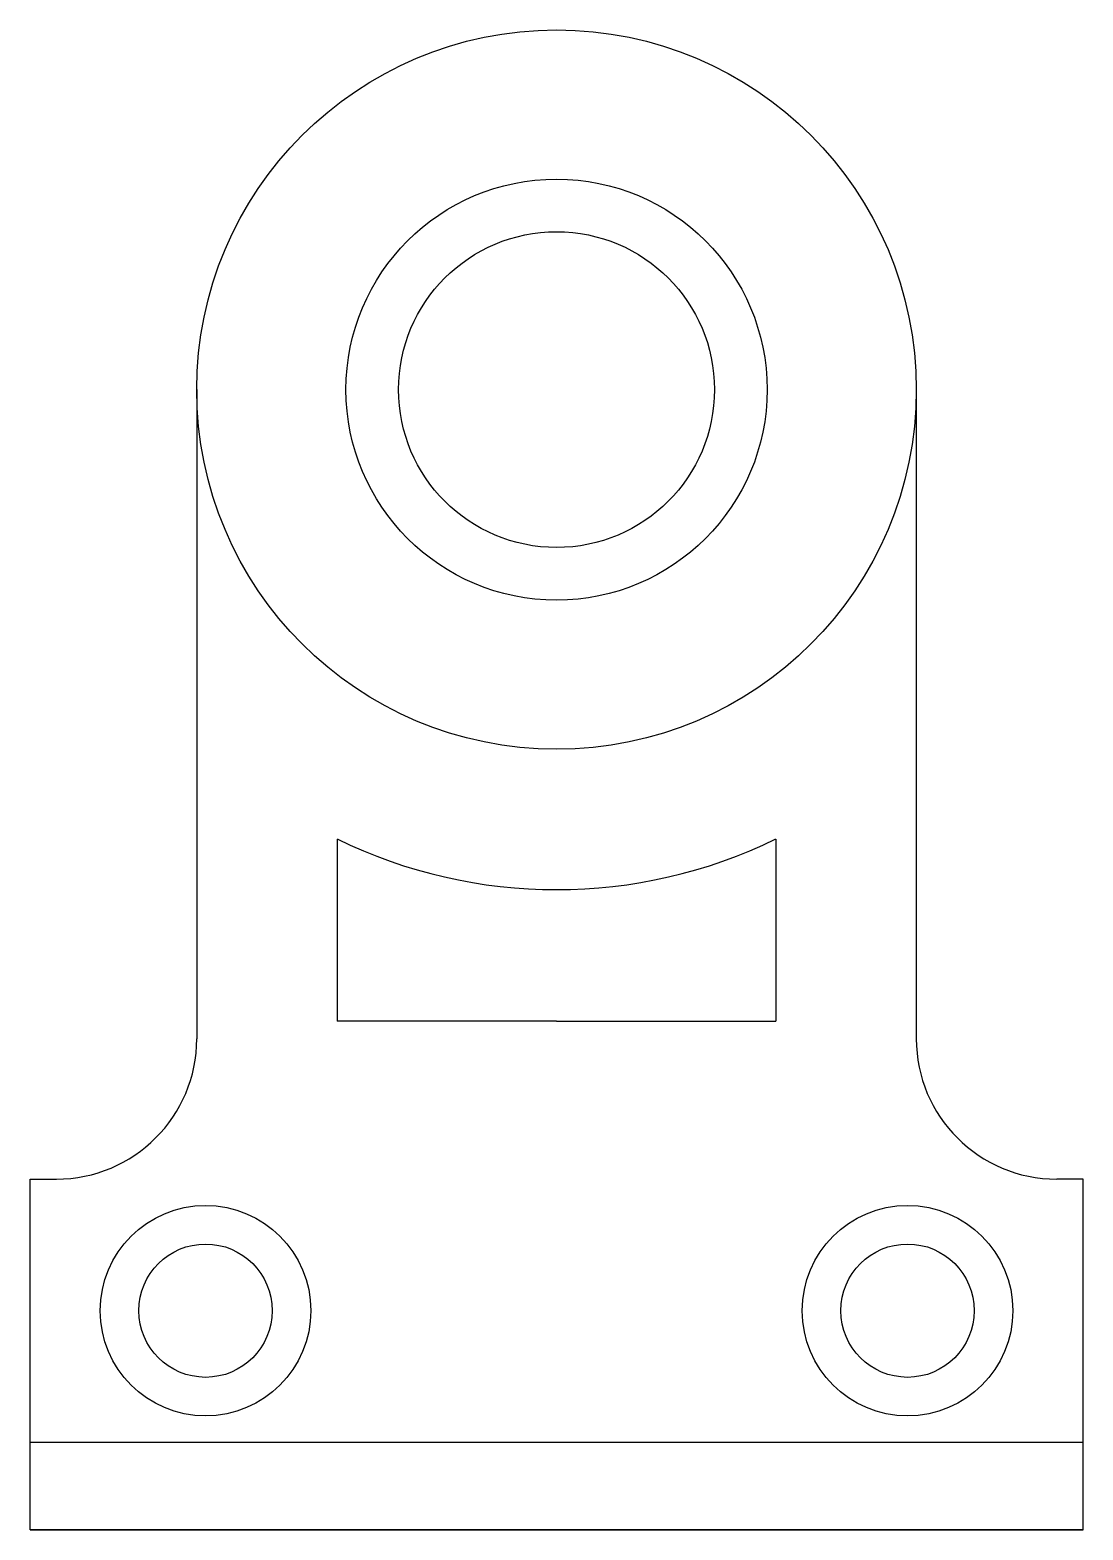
# Model space of a CAD drawing. Header units: millimetres. Extents: x 109.3 to 121.3, y 88.2 to 105.3.
import ezdxf

# ---------------------------------------------------------------- set-up
doc = ezdxf.new("R2010")
doc.units = ezdxf.units.MM

msp = doc.modelspace()

# ---------------------------------------------------------------- linework, layer by layer
for p, q in [((111.245, 101.245), (111.245, 93.845)), ((119.445, 101.245), (119.445, 93.845)), ((112.845, 96.122), (112.845, 94.045)), ((117.845, 96.122), (117.845, 94.045)), ((115.345, 94.045), (117.845, 94.045)), ((109.345, 88.245), (109.345, 92.245)), ((121.345, 88.245), (121.345, 92.245)), ((109.345, 88.245), (109.345, 89.245)), ((109.345, 89.245), (121.345, 89.245)), ((121.345, 88.245), (109.345, 88.245)), ((115.345, 88.245), (109.345, 88.245)), ((109.345, 88.245), (121.345, 88.245)), ((109.345, 88.245), (111.345, 88.245))]:
    msp.add_line(p, q)
for points in [[(115.345, 94.045), (112.845, 94.045)], [(109.345, 92.245), (109.645, 92.245)], [(121.345, 92.245), (121.045, 92.245)], [(121.345, 88.245), (119.345, 88.245)]]:
    msp.add_lwpolyline(points)
for centre, radius in [((115.345, 101.245), 4.1), ((115.345, 101.245), 2.4), ((115.345, 101.245), 1.8), ((111.345, 90.745), 1.2), ((119.345, 90.745), 1.2), ((111.345, 90.745), 0.76), ((119.345, 90.745), 0.76)]:
    msp.add_circle(centre, radius)
for centre, radius, start, end in [((115.345, 101.245), 5.7, 243.9856, 296.0144), ((109.645, 93.845), 1.6, 270, 0), ((121.045, 93.845), 1.6, 180, 270)]:
    msp.add_arc(centre, radius, start, end)

doc.saveas('drawing.dxf')
